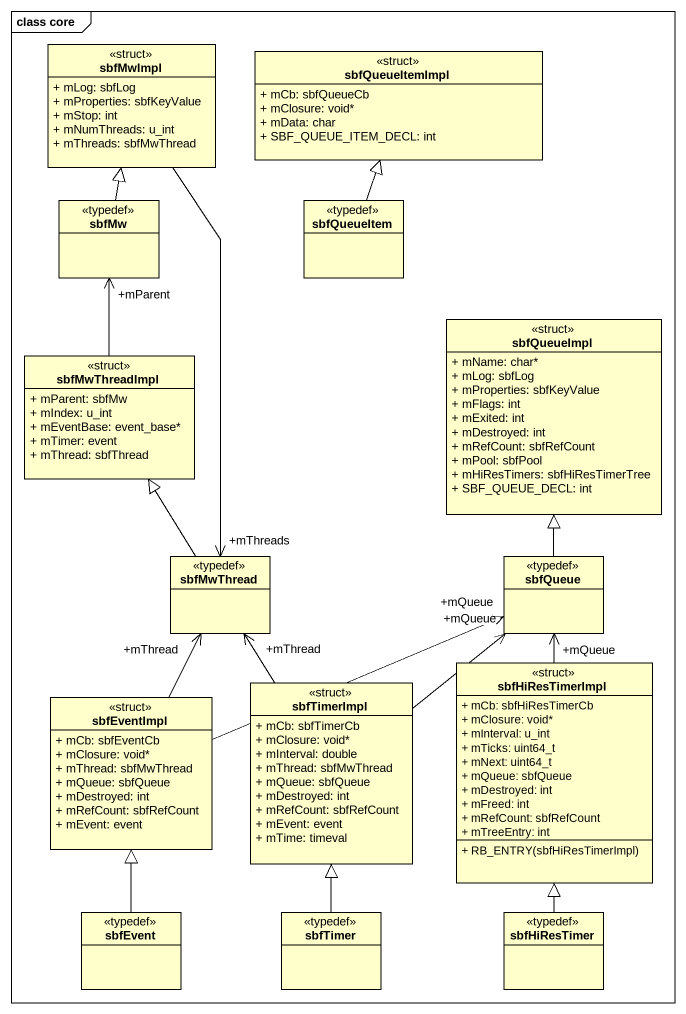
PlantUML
@startuml
mainframe class core
hide circle
hide empty members
skinparam classAttributeIconSize 0
class sbfMwImpl <<struct>> {
  + mLog: sbfLog
  + mProperties: sbfKeyValue
  + mStop: int
  + mNumThreads: u_int
  + mThreads: sbfMwThread
}
class sbfQueueItemImpl <<struct>> {
  + mCb: sbfQueueCb
  + mClosure: void*
  + mData: char
  + SBF_QUEUE_ITEM_DECL: int
}
class sbfMw <<typedef>>
class sbfQueueItem <<typedef>>
class sbfQueueImpl <<struct>> {
  + mName: char*
  + mLog: sbfLog
  + mProperties: sbfKeyValue
  + mFlags: int
  + mExited: int
  + mDestroyed: int
  + mRefCount: sbfRefCount
  + mPool: sbfPool
  + mHiResTimers: sbfHiResTimerTree
  + SBF_QUEUE_DECL: int
}
class sbfMwThreadImpl <<struct>> {
  + mParent: sbfMw
  + mIndex: u_int
  + mEventBase: event_base*
  + mTimer: event
  + mThread: sbfThread
}
class sbfMwThread <<typedef>>
class sbfQueue <<typedef>>
class sbfTimerImpl <<struct>> {
  + mCb: sbfTimerCb
  + mClosure: void*
  + mInterval: double
  + mThread: sbfMwThread
  + mQueue: sbfQueue
  + mDestroyed: int
  + mRefCount: sbfRefCount
  + mEvent: event
  + mTime: timeval
}
class sbfHiResTimerImpl <<struct>> {
  + mCb: sbfHiResTimerCb
  + mClosure: void*
  + mInterval: u_int
  + mTicks: uint64_t
  + mNext: uint64_t
  + mQueue: sbfQueue
  + mDestroyed: int
  + mFreed: int
  + mRefCount: sbfRefCount
  + mTreeEntry: int
  + RB_ENTRY(sbfHiResTimerImpl)
}
class sbfEventImpl <<struct>> {
  + mCb: sbfEventCb
  + mClosure: void*
  + mThread: sbfMwThread
  + mQueue: sbfQueue
  + mDestroyed: int
  + mRefCount: sbfRefCount
  + mEvent: event
}
class sbfEvent <<typedef>>
class sbfTimer <<typedef>>
class sbfHiResTimer <<typedef>>
sbfMwImpl --> "+mThreads" sbfMwThread
sbfMw -up-|> sbfMwImpl
sbfQueueItem -up-|> sbfQueueItemImpl
sbfMwThreadImpl -up-> "+mParent" sbfMw
sbfMwThread -up-|> sbfMwThreadImpl
sbfQueue -up-|> sbfQueueImpl
sbfTimerImpl -up-> "+mThread" sbfMwThread
sbfTimerImpl -up-> "+mQueue" sbfQueue
sbfHiResTimerImpl -up-> "+mQueue" sbfQueue
sbfEventImpl -up-> "+mThread" sbfMwThread
sbfEventImpl -right-> "+mQueue" sbfQueue
sbfEvent -up-|> sbfEventImpl
sbfTimer -up-|> sbfTimerImpl
sbfHiResTimer -up-|> sbfHiResTimerImpl
@enduml
